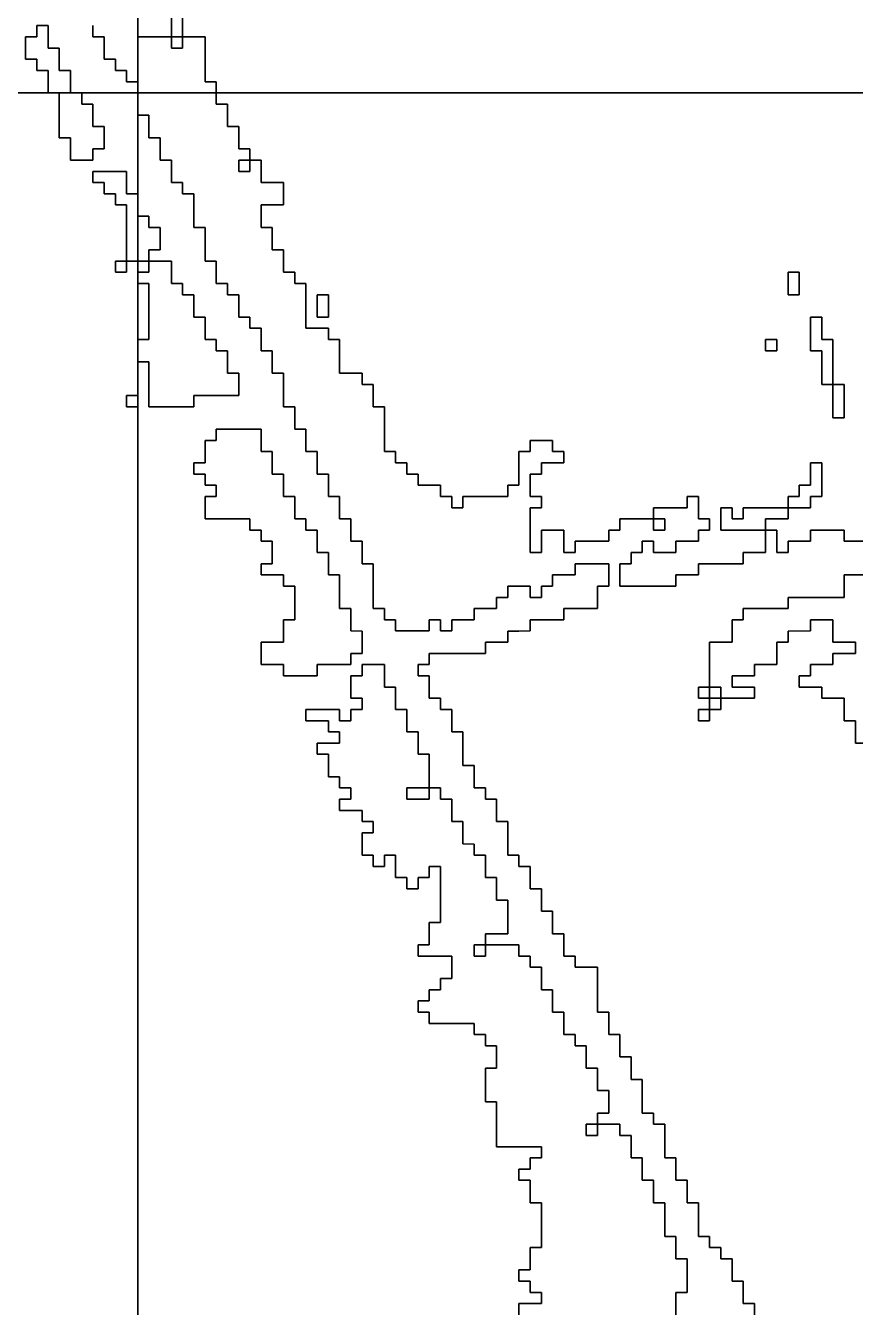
# Model space of a CAD drawing. Header units: metres. Extents: x 553506 to 563855, y 142925 to 150243.
# Drawn here: x 554980 to 555128, y 145783.3 to 146012 of the extents above; entities that cross this region are included whole.
import ezdxf

# ---------------------------------------------------------------- set-up
doc = ezdxf.new("R2010")
doc.units = ezdxf.units.M
doc.layers.add('C-FLOOD_ZONE_3', color=150, linetype='Continuous')

msp = doc.modelspace()

# ---------------------------------------------------------------- linework, layer by layer
at = {"layer": 'C-FLOOD_ZONE_3'}
for points in [[(555006.001, 146013.999), (555006, 146010), (555000, 146009.999), (555000, 146085.999)], [(554999.999, 146013.999), (554999.9994, 146009.9994), (555000, 146002.001), (554998.001, 146002.001), (554998.0006, 146004.0006), (554996.001, 146004.001), (554996.0006, 146006.0006), (554994.001, 146006.001), (554994.001, 146008), (554994.0006, 146010.0006), (554992.001, 146010.001), (554992.001, 146012)], [(555141.999, 146000), (555116.001, 146000), (555106.001, 146000), (555104, 146000), (555102.001, 146000), (555100, 146000), (555097.999, 146000), (555096.001, 146000), (555075.999, 146000), (555074.001, 146000), (555053.999, 146000), (555028.001, 146000), (555023.999, 146000), (555023.999, 146000), (555013.999, 146000), (555013.999, 146001.999), (555011.9994, 146001.9994), (555011.999, 146009.999), (555008, 146010), (555007.999, 146013.999)], [(554992.001, 146012), (554992.001, 146010.001), (554994.0006, 146010.0006), (554994.001, 146008), (554994.001, 146006.001), (554996.0006, 146006.0006), (554996.001, 146004.001), (554998.0006, 146004.0006), (554998.001, 146002.001), (555000, 146002.001), (555000, 146000.0005), (554998, 146000), (554995.999, 146000), (554992, 146000), (554990, 146000), (554987.999, 146000), (554987.999, 146002), (554987.999, 146003.999), (554985.9994, 146003.9994), (554985.999, 146006), (554985.999, 146007.999), (554983.9994, 146007.9994), (554983.999, 146010), (554983.999, 146011.999), (554982.001, 146011.999), (554982.0006, 146009.9994), (554980.001, 146009.999), (554980.001, 146006.001), (554982.0006, 146006.0006), (554982.001, 146004.001), (554984.0006, 146004.0006), (554984.001, 146000.0007), (554980.001, 146000), (554833.999, 146000)], [(554833.999, 146000), (554980.001, 146000), (554986.001, 146000), (554986.001, 145992.001), (554988.0006, 145992.0006), (554988.001, 145988.001), (554991.999, 145988.001), (554991.9994, 145990.0006), (554993.999, 145990.001), (554993.999, 145993.999), (554991.9994, 145993.9994), (554991.999, 145996), (554991.999, 145997.999), (554989.9994, 145997.9994), (554989.9997, 145999.9997), (554992, 146000), (554995.999, 146000), (554998, 146000), (555000, 146000), (555000, 145996), (555000, 145994.001), (555000, 145991.999), (555000, 145986.001), (555000, 145983.999), (554999.9997, 145981.9997), (554997.9994, 145981.9994), (554997.999, 145984), (554997.999, 145985.999), (554996, 145985.999), (554992.001, 145985.999), (554992.001, 145984.001), (554994.0006, 145984.0006), (554994.001, 145982.001), (554996.0006, 145982.0006), (554996.001, 145980.001), (554998.0006, 145980.0006), (554998, 145970), (555000, 145970.001), (554999.9993, 145945.999), (554998.001, 145945.999), (554998.001, 145944.001), (554999.9995, 145944.001), (555000, 145942.001), (555000, 145940.001), (555000, 145938), (555000, 145936.001), (555000, 145934), (555000, 145797.999), (555000, 145746.001)], [(555110.001, 145782.001), (555110.0006, 145784.0006), (555108.001, 145784.001), (555108.001, 145786), (555108.0006, 145788.0006), (555106.001, 145788.001), (555106.001, 145790), (555106.0006, 145792.0006), (555104.001, 145792.001), (555104.0006, 145794.0006), (555102.001, 145794.001), (555102.0006, 145796.0006), (555100.001, 145796.001), (555100.001, 145798), (555100.001, 145800), (555100.0006, 145802.0006), (555098.001, 145802.001), (555098.0006, 145806.0006), (555096.001, 145806.001), (555096.0006, 145810.0006), (555094.001, 145810.001), (555094.001, 145812), (555094.0006, 145816.0006), (555092.001, 145816.001), (555092.0006, 145818.0006), (555090.001, 145818.001), (555090.001, 145820), (555090.001, 145822), (555090.0006, 145824.0006), (555088.001, 145824.001), (555088.001, 145826), (555088.0006, 145828.0006), (555086.001, 145828.001), (555086.001, 145830), (555086.0006, 145832.0006), (555084.001, 145832.001), (555084.0006, 145836.0006), (555082.001, 145836.001), (555082.001, 145838), (555082.001, 145840), (555082.0006, 145844.0006), (555080, 145844.001), (555078.001, 145844.001), (555078.0006, 145846.0006), (555076.001, 145846.001), (555076.001, 145848), (555076.0006, 145850.0006), (555074.001, 145850.001), (555074.001, 145852), (555074.0006, 145854.0006), (555072.001, 145854.001), (555072.001, 145856), (555072.0006, 145858.0006), (555070.001, 145858.001), (555070.001, 145860), (555070.0006, 145862.0006), (555068.001, 145862.001), (555068.0006, 145864.0006), (555066.001, 145864.001), (555066.001, 145866), (555066.001, 145868), (555066.0006, 145870.0006), (555064.001, 145870.001), (555064.001, 145872), (555064.0006, 145874.0006), (555062.001, 145874.001), (555062.0006, 145876.0006), (555060.001, 145876.001), (555060.001, 145878), (555060.0006, 145880.0006), (555058.001, 145880.001), (555058.001, 145882), (555058.001, 145884), (555058.0006, 145886.0006), (555056.001, 145886.001), (555056.001, 145888), (555056.0006, 145890.0006), (555054.001, 145890.001), (555054.0006, 145892.0006), (555052.001, 145892.001), (555052.001, 145894), (555052.0006, 145896.0006), (555050.001, 145896.001), (555050.001, 145897.999), (555052.0006, 145897.9994), (555052.001, 145899.999), (555058, 145899.999), (555062.0006, 145899.9994), (555062.001, 145901.999), (555066.0006, 145901.9994), (555066.001, 145903.999), (555068, 145903.999), (555070.0006, 145903.9994), (555070.001, 145905.999), (555074, 145905.999), (555076.0006, 145905.9994), (555076.001, 145907.999), (555078, 145907.999), (555080, 145907.999), (555082.0006, 145907.9994), (555082.001, 145910), (555082.001, 145911.999), (555084.0006, 145911.9994), (555084.0006, 145916.0006), (555077.9994, 145916.0006), (555077.999, 145914.001), (555073.9994, 145914.0006), (555073.999, 145912.001), (555071.9994, 145912.0006), (555071.999, 145910.001), (555070.001, 145910.001), (555070.0006, 145912.0006), (555065.9994, 145912.0006), (555065.999, 145910.001), (555063.9994, 145910.0006), (555063.999, 145908.001), (555059.9994, 145908.0006), (555059.999, 145906.001), (555058, 145906.001), (555055.9994, 145906.0006), (555055.999, 145904.001), (555054.001, 145904.001), (555054.0006, 145906.0006), (555051.9994, 145906.0006), (555051.999, 145904.001), (555050, 145904.001), (555046.001, 145904.001), (555046.0006, 145906.0006), (555044.001, 145906.001), (555044.0006, 145908.0006), (555042.001, 145908.001), (555042.001, 145912), (555042.001, 145914), (555042.0006, 145916.0006), (555040.001, 145916.001), (555040.001, 145918), (555040.0006, 145920.0006), (555038.001, 145920.001), (555038.001, 145922), (555038.0006, 145924.0006), (555036.001, 145924.001), (555036.001, 145926), (555036.0006, 145928.0006), (555034.001, 145928.001), (555034.001, 145930), (555034.0006, 145932.0006), (555032.001, 145932.001), (555032.001, 145934), (555032.0006, 145936.0006), (555030.001, 145936.001), (555030.001, 145938), (555030.0006, 145940.0006), (555028.001, 145940.001), (555028.001, 145942), (555028.0006, 145944.0006), (555026.001, 145944.001), (555026.001, 145946), (555026.0006, 145950.0006), (555024.001, 145950.001), (555024.001, 145952), (555024.0006, 145954.0006), (555022.001, 145954.001), (555022.001, 145956), (555022.0006, 145958.0006), (555020.001, 145958.001), (555020.0006, 145960.0006), (555018.001, 145960.001), (555018.001, 145962), (555018.0006, 145964.0006), (555016.001, 145964.001), (555016.0006, 145966.0006), (555014.001, 145966.001), (555014.001, 145968), (555014.0006, 145970.0006), (555012.001, 145970.001), (555012.001, 145972), (555012.001, 145974), (555012.0006, 145976.0006), (555010.001, 145976.001), (555010.001, 145980), (555010.0006, 145982.0006), (555008.001, 145982.001), (555008.0006, 145984.0006), (555006.001, 145984.001), (555006.0006, 145988.0006), (555004.001, 145988.001), (555004.0006, 145992.0006), (555002.001, 145992.001), (555002.001, 145994), (555002.0006, 145996.0006), (555000.001, 145996.001), (555000.001, 146000), (555013.999, 146000), (555013.9994, 145997.9994), (555015.999, 145997.999), (555015.9994, 145993.9994), (555017.999, 145993.999), (555017.9994, 145989.9994), (555019.999, 145989.999), (555020, 145988), (555021.999, 145987.999), (555021.9994, 145983.9994), (555025.999, 145983.999), (555025.999, 145980.001), (555021.9994, 145980.0006), (555021.9994, 145975.9994), (555023.999, 145975.999), (555023.9994, 145971.9994), (555025.999, 145971.999), (555025.9994, 145967.9994), (555027.999, 145967.999), (555027.9994, 145965.9994), (555029.999, 145965.999), (555029.9994, 145957.9994), (555033.999, 145957.999), (555033.9994, 145955.9994), (555035.999, 145955.999), (555035.9994, 145949.9994), (555039.999, 145949.999), (555039.9994, 145947.9994), (555041.999, 145947.999), (555041.9994, 145943.9994), (555043.999, 145943.999), (555043.9994, 145935.9994), (555045.999, 145935.999), (555045.9994, 145933.9994), (555047.999, 145933.999), (555047.9994, 145931.9994), (555049.999, 145931.999), (555049.9994, 145929.9994), (555053.999, 145929.999), (555053.9994, 145927.9994), (555055.999, 145927.999), (555055.9994, 145925.9994), (555058.0006, 145925.9994), (555058.001, 145927.999), (555066.0006, 145927.9994), (555066.001, 145929.999), (555068.0006, 145929.9994), (555068.001, 145935.999), (555070.0006, 145935.9994), (555070.001, 145937.999), (555073.999, 145937.999), (555073.9994, 145935.9994), (555075.999, 145935.999), (555075.999, 145934.001), (555071.9994, 145934.0006), (555071.999, 145932.001), (555069.9994, 145932.0006), (555069.9994, 145927.9994), (555071.999, 145927.999), (555071.999, 145926.001), (555069.9994, 145926.0006), (555069.9994, 145917.9994), (555072.0006, 145917.9994), (555072.001, 145921.999), (555075.999, 145921.999), (555075.9994, 145917.9994), (555078.0006, 145917.9994), (555078.001, 145919.999), (555084.0006, 145919.9994), (555084.001, 145921.999), (555086.0006, 145921.9994), (555086.001, 145923.999), (555092, 145924), (555092.001, 145925.999), (555098.0006, 145925.9994), (555098.001, 145927.999), (555099.999, 145927.999), (555099.9994, 145923.9994), (555101.999, 145923.999), (555101.999, 145922.001), (555099.9994, 145922.0006), (555099.999, 145920.001), (555095.9994, 145920.0006), (555095.999, 145918.001), (555094, 145918.001), (555092.001, 145918.001), (555092.0006, 145920.0006), (555089.9994, 145920.0006), (555089.999, 145918.001), (555087.9994, 145918.0006), (555087.999, 145916.001), (555085.9994, 145916.0006), (555085.9994, 145911.9994), (555088, 145911.999), (555092, 145911.999), (555096.0006, 145911.9994), (555096.001, 145913.999), (555100.0006, 145913.9994), (555100.001, 145915.999), (555108.0006, 145915.9994), (555108.001, 145917.999), (555110, 145917.999), (555112.0006, 145917.9994), (555112, 145922), (555113.999, 145921.999), (555113.999, 145920), (555113.9994, 145917.9994), (555116.0006, 145917.9994), (555116.001, 145919.999), (555118, 145919.999), (555120.0006, 145919.9994), (555120.001, 145921.999), (555122, 145921.999), (555125.999, 145921.999), (555125.9994, 145919.9994), (555133.999, 145919.999)], [(555133.999, 145919.999), (555125.9994, 145919.9994), (555125.999, 145921.999), (555122, 145921.999), (555120.001, 145921.999), (555120.0006, 145919.9994), (555118, 145919.999), (555116.001, 145919.999), (555116.0006, 145917.9994), (555113.9994, 145917.9994), (555113.999, 145920), (555113.999, 145921.999), (555112, 145922), (555112.0006, 145917.9994), (555110, 145917.999), (555108.001, 145917.999), (555108.001, 145917.999), (555108.0006, 145915.9994), (555100.001, 145915.999), (555100.0006, 145913.9994), (555096.001, 145913.999), (555096.0006, 145911.9994), (555092, 145911.999), (555088, 145911.999), (555085.9994, 145911.9994), (555085.9994, 145916.0006), (555087.999, 145916.001), (555087.9994, 145918.0006), (555089.999, 145918.001), (555089.9994, 145920.0006), (555092.0006, 145920.0006), (555092.001, 145918.001), (555094, 145918.001), (555095.999, 145918.001), (555095.9994, 145920.0006), (555099.999, 145920.001), (555099.9994, 145922.0006), (555101.999, 145922.001), (555101.999, 145923.999), (555099.9994, 145923.9994), (555099.999, 145927.999), (555098.001, 145927.999), (555098.0006, 145925.9994), (555092.001, 145925.999), (555092, 145924), (555086.001, 145923.999), (555086.0006, 145921.9994), (555084.001, 145921.999), (555084.0006, 145919.9994), (555078.001, 145919.999), (555078.0006, 145917.9994), (555075.9994, 145917.9994), (555075.999, 145921.999), (555072.001, 145921.999), (555072.0006, 145917.9994), (555069.9994, 145917.9994), (555069.9994, 145926.0006), (555071.999, 145926.001), (555071.999, 145927.999), (555069.9994, 145927.9994), (555069.9994, 145932.0006), (555071.999, 145932.001), (555071.9994, 145934.0006), (555075.999, 145934.001), (555075.999, 145935.999), (555073.9994, 145935.9994), (555073.999, 145937.999), (555070.001, 145937.999), (555070.0006, 145935.9994), (555068.001, 145935.999), (555068.0006, 145929.9994), (555066.001, 145929.999), (555066.0006, 145927.9994), (555058.001, 145927.999), (555058.0006, 145925.9994), (555055.9994, 145925.9994), (555055.999, 145927.999), (555053.9994, 145927.9994), (555053.999, 145929.999), (555049.9994, 145929.9994), (555049.999, 145931.999), (555047.9994, 145931.9994), (555047.999, 145933.999), (555045.9994, 145933.9994), (555045.999, 145935.999), (555043.9994, 145935.9994), (555043.999, 145943.999), (555041.9994, 145943.9994), (555041.999, 145947.999), (555039.9994, 145947.9994), (555039.999, 145949.999), (555035.9994, 145949.9994), (555035.999, 145955.999), (555033.9994, 145955.9994), (555033.999, 145957.999), (555029.9994, 145957.9994), (555029.999, 145965.999), (555027.9994, 145965.9994), (555027.999, 145967.999), (555025.9994, 145967.9994), (555025.999, 145971.999), (555023.9994, 145971.9994), (555023.999, 145975.999), (555021.9994, 145975.9994), (555021.9994, 145980.0006), (555025.999, 145980.001), (555025.999, 145983.999), (555021.9994, 145983.9994), (555021.999, 145987.999), (555020, 145988), (555019.999, 145989.999), (555017.9994, 145989.9994), (555017.999, 145993.999), (555015.9994, 145993.9994), (555015.999, 145997.999), (555013.9994, 145997.9994), (555013.999, 146000), (555023.999, 146000), (555028.001, 146000), (555053.999, 146000), (555074.001, 146000), (555075.999, 146000), (555096.001, 146000), (555097.999, 146000), (555100, 146000), (555102.001, 146000), (555104, 146000), (555106.001, 146000), (555116.001, 146000), (555141.999, 146000)], [(555000, 145746.001), (555000, 145797.999), (555000, 145934), (555000, 145936.001), (555000, 145938), (555000, 145940.001), (555000, 145942.001), (555000.0005, 145952.001), (555002.0006, 145952.0006), (555002.001, 145944.001), (555006, 145944.001), (555009.999, 145944.001), (555009.9994, 145946.0006), (555014, 145946.001), (555016, 145946.001), (555017.999, 145946.001), (555017.999, 145949.999), (555015.9994, 145949.9994), (555015.999, 145952), (555015.999, 145953.999), (555013.9994, 145953.9994), (555013.999, 145955.999), (555011.9994, 145955.9994), (555011.999, 145958), (555011.999, 145959.999), (555009.9994, 145959.9994), (555009.999, 145962), (555009.999, 145963.999), (555007.9994, 145963.9994), (555007.999, 145965.999), (555005.9994, 145965.9994), (555005.999, 145968), (555005.999, 145969.999), (555004, 145969.999), (555002, 145970), (555001.9994, 145972.0006), (555003.999, 145972.001), (555003.999, 145974), (555003.999, 145975.999), (555001.9994, 145975.9994), (555001.999, 145977.999), (555000, 145977.999), (555000, 145979.999), (555000, 145982), (555000, 145983.999), (555000, 145986.001), (555000, 145991.999), (555000, 145994.001), (555000.0003, 145996.0003), (555002.0006, 145996.0006), (555002.001, 145994), (555002.001, 145992.001), (555004.0006, 145992.0006), (555004.001, 145988.001), (555006.0006, 145988.0006), (555006.001, 145984.001), (555008.0006, 145984.0006), (555008.001, 145982.001), (555010.0006, 145982.0006), (555010.001, 145980), (555010.001, 145976.001), (555012.0006, 145976.0006), (555012.001, 145974), (555012.001, 145972), (555012.001, 145970.001), (555014.0006, 145970.0006), (555014.001, 145968), (555014.001, 145966.001), (555016.0006, 145966.0006), (555016.001, 145964.001), (555018.0006, 145964.0006), (555018.001, 145962), (555018.001, 145960.001), (555020.0006, 145960.0006), (555020.001, 145958.001), (555022.0006, 145958.0006), (555022.001, 145956), (555022.001, 145954.001), (555024.0006, 145954.0006), (555024.001, 145952), (555024.001, 145950.001), (555026.0006, 145950.0006), (555026.001, 145946), (555026.001, 145944.001), (555028.0006, 145944.0006), (555028.001, 145942), (555028.001, 145940.001), (555030.0006, 145940.0006), (555030.001, 145938), (555030.001, 145936.001), (555032.0006, 145936.0006), (555032.001, 145934), (555032.001, 145932.001), (555034.0006, 145932.0006), (555034.001, 145930), (555034.001, 145928.001), (555036.0006, 145928.0006), (555036.001, 145926), (555036.001, 145924.001), (555038.0006, 145924.0006), (555038.001, 145922), (555038.001, 145920.001), (555040.0006, 145920.0006), (555040.001, 145918), (555040.001, 145916.001), (555042.0006, 145916.0006), (555042.001, 145914), (555042.001, 145912), (555042.001, 145908.001), (555044.0006, 145908.0006), (555044.001, 145906.001), (555046.0006, 145906.0006), (555046.001, 145904.001), (555050, 145904.001), (555051.999, 145904.001), (555051.9994, 145906.0006), (555054.0006, 145906.0006), (555054.001, 145904.001), (555055.999, 145904.001), (555055.9994, 145906.0006), (555058, 145906.001), (555059.999, 145906.001), (555059.9994, 145908.0006), (555063.999, 145908.001), (555063.9994, 145910.0006), (555065.999, 145910.001), (555065.9994, 145912.0006), (555070.0006, 145912.0006), (555070.001, 145910.001), (555071.999, 145910.001), (555071.9994, 145912.0006), (555073.999, 145912.001), (555073.9994, 145914.0006), (555077.999, 145914.001), (555077.9994, 145916.0006), (555084.0006, 145916.0006), (555084.0006, 145911.9994), (555082.001, 145911.999), (555082.001, 145910), (555082.0006, 145907.9994), (555080, 145907.999), (555078, 145907.999), (555076.001, 145907.999), (555076.0006, 145905.9994), (555074, 145905.999), (555070.001, 145905.999), (555070.0006, 145903.9994), (555068, 145903.999), (555066.001, 145903.999), (555066.0006, 145901.9994), (555062.001, 145901.999), (555062.0006, 145899.9994), (555058, 145899.999), (555052.001, 145899.999), (555052.0006, 145897.9994), (555050.001, 145897.999), (555050.001, 145896.001), (555052.0006, 145896.0006), (555052.001, 145894), (555052.001, 145892.001), (555054.0006, 145892.0006), (555054.001, 145890.001), (555056.0006, 145890.0006), (555056.001, 145888), (555056.001, 145886.001), (555058.0006, 145886.0006), (555058.001, 145884), (555058.001, 145882), (555058.001, 145880.001), (555060.0006, 145880.0006), (555060.001, 145878), (555060.001, 145876.001), (555062.0006, 145876.0006), (555062.001, 145874.001), (555064.0006, 145874.0006), (555064.001, 145872), (555064.001, 145870.001), (555066.0006, 145870.0006), (555066.001, 145868), (555066.001, 145866), (555066.001, 145864.001), (555068.0006, 145864.0006), (555068.001, 145862.001), (555070.0006, 145862.0006), (555070.001, 145860), (555070.001, 145858.001), (555072.0006, 145858.0006), (555072.001, 145856), (555072.001, 145854.001), (555074.0006, 145854.0006), (555074.001, 145852), (555074.001, 145850.001), (555076.0006, 145850.0006), (555076.001, 145848), (555076.001, 145846.001), (555078.0006, 145846.0006), (555078.001, 145844.001), (555080, 145844.001), (555082.0006, 145844.0006), (555082.001, 145840), (555082.001, 145838), (555082.001, 145836.001), (555084.0006, 145836.0006), (555084.001, 145832.001), (555086.0006, 145832.0006), (555086.001, 145830), (555086.001, 145828.001), (555088.0006, 145828.0006), (555088.001, 145826), (555088.001, 145824.001), (555090.0006, 145824.0006), (555090.001, 145822), (555090.001, 145820), (555090.001, 145818.001), (555092.0006, 145818.0006), (555092.001, 145816.001), (555094.0006, 145816.0006), (555094.001, 145812), (555094.001, 145810.001), (555096.0006, 145810.0006), (555096.001, 145806.001), (555098.0006, 145806.0006), (555098.001, 145802.001), (555100.0006, 145802.0006), (555100.001, 145800), (555100.001, 145798), (555100.001, 145796.001), (555102.0006, 145796.0006), (555102.001, 145794.001), (555104.0006, 145794.0006), (555104.001, 145792.001), (555106.0006, 145792.0006), (555106.001, 145790), (555106.001, 145788.001), (555108.0006, 145788.0006), (555108.001, 145786), (555108.001, 145784.001), (555110.0006, 145784.0006), (555110.001, 145782.001)], [(555131.999, 145914.001), (555125.9994, 145914.0006), (555125.999, 145910.001), (555115.9994, 145910.0006), (555115.999, 145908.001), (555107.9994, 145908.0006), (555107.999, 145906.001), (555105.9994, 145906.0006), (555105.999, 145902.001), (555101.9994, 145902.0006), (555102, 145894), (555099.9994, 145894.0006), (555099.9994, 145891.9994), (555102, 145892), (555102, 145890), (555104.0006, 145889.9994), (555104, 145892), (555110.0006, 145891.9994), (555110.0006, 145894.0006), (555106.001, 145894.001), (555106.001, 145895.999), (555110.0006, 145895.9994), (555110.001, 145897.999), (555114.0006, 145897.9994), (555114.001, 145901.999), (555116.0006, 145901.9994), (555116.001, 145903.999), (555120.0006, 145903.9994), (555120.001, 145905.999), (555123.999, 145905.999), (555123.9994, 145901.9994), (555127.999, 145901.999), (555127.999, 145900.001), (555123.9994, 145900.0006), (555123.999, 145898.001), (555119.9994, 145898.0006), (555119.999, 145896.001), (555117.9994, 145896.0006), (555117.9994, 145893.9994), (555121.999, 145893.999), (555121.9994, 145891.9994), (555125.999, 145891.999), (555125.9994, 145887.9994), (555127.999, 145887.999), (555127.9994, 145883.9994), (555129.999, 145883.999)], [(555129.999, 145883.999), (555127.9994, 145883.9994), (555127.999, 145887.999), (555125.9994, 145887.9994), (555125.999, 145891.999), (555121.9994, 145891.9994), (555121.999, 145893.999), (555117.9994, 145893.9994), (555117.9994, 145896.0006), (555119.999, 145896.001), (555119.9994, 145898.0006), (555123.999, 145898.001), (555123.9994, 145900.0006), (555127.999, 145900.001), (555127.999, 145901.999), (555123.9994, 145901.9994), (555123.999, 145905.999), (555120.001, 145905.999), (555120.0006, 145903.9994), (555116.001, 145903.999), (555116.0006, 145901.9994), (555114.001, 145901.999), (555114.0006, 145897.9994), (555110.001, 145897.999), (555110.0006, 145895.9994), (555106.001, 145895.999), (555106.001, 145894.001), (555110.0006, 145894.0006), (555110.0006, 145891.9994), (555104, 145892), (555103.999, 145893.999), (555102, 145894), (555101.9994, 145902.0006), (555105.999, 145902.001), (555105.9994, 145906.0006), (555107.999, 145906.001), (555107.9994, 145908.0006), (555115.999, 145908.001), (555115.9994, 145910.0006), (555125.999, 145910.001), (555125.9994, 145914.0006), (555131.999, 145914.001)], [(555068.0006, 145781.9994), (555068.001, 145783.999), (555072.0006, 145783.9994), (555072.0006, 145786.0006), (555070.001, 145786.001), (555070.0006, 145788.0006), (555068.001, 145788.001), (555068.001, 145789.999), (555070.0006, 145789.9994), (555070.001, 145793.999), (555072.0006, 145793.9994), (555072.0006, 145802.0006), (555070.001, 145802.001), (555070.0006, 145806.0006), (555068.001, 145806.001), (555068.001, 145807.999), (555070.0006, 145807.9994), (555070.001, 145809.999), (555072.0006, 145809.9994), (555072.0006, 145812.0006), (555064.001, 145812.001), (555064.0006, 145820.0006), (555062.001, 145820.001), (555062.001, 145825.999), (555064.0006, 145825.9994), (555064.0006, 145830.0006), (555062.001, 145830.001), (555062.0006, 145832.0006), (555060.001, 145832.001), (555060.0006, 145834.0006), (555052.001, 145834.001), (555052.0006, 145836.0006), (555050.001, 145836.001), (555050.001, 145837.999), (555052.0006, 145837.9994), (555052.001, 145839.999), (555054.0006, 145839.9994), (555054.001, 145841.999), (555056.0006, 145841.9994), (555056.0006, 145846.0006), (555050.001, 145846.001), (555050.001, 145847.999), (555052.0006, 145847.9994), (555052.001, 145851.999), (555054.0006, 145851.9994), (555054.0006, 145862.0006), (555051.9994, 145862.0006), (555051.999, 145860.001), (555049.9994, 145860.0006), (555049.999, 145858.001), (555048.001, 145858.001), (555048.0006, 145860.0006), (555046.001, 145860.001), (555046.0006, 145864.0006), (555043.9994, 145864.0006), (555043.999, 145862.001), (555042.001, 145862.001), (555042.0006, 145864.0006), (555040.001, 145864.001), (555040.001, 145867.999), (555042.0006, 145867.9994), (555042.0006, 145870.0006), (555040.001, 145870.001), (555040.0006, 145872.0006), (555036.001, 145872.001), (555036.001, 145873.999), (555038.0006, 145873.9994), (555038.0006, 145876.0006), (555036.001, 145876.001), (555036.0006, 145878.0006), (555034.001, 145878.001), (555034.0006, 145882.0006), (555032.001, 145882.001), (555032.001, 145883.999), (555036.0006, 145883.9994), (555036.0006, 145886.0006), (555034.001, 145886.001), (555034.0006, 145888.0006), (555030.001, 145888.001), (555030.001, 145889.999), (555035.999, 145889.999), (555035.9994, 145887.9994), (555038.0006, 145887.9994), (555038.001, 145889.999), (555040.0006, 145889.9994), (555040.0006, 145892.0006), (555038.001, 145892.001), (555038.001, 145895.999), (555040.0006, 145895.9994), (555040.001, 145897.999), (555042, 145897.999), (555043.999, 145897.999), (555043.999, 145896), (555043.9994, 145893.9994), (555045.999, 145893.999), (555045.999, 145892), (555045.9994, 145889.9994), (555047.999, 145889.999), (555047.999, 145888), (555047.9994, 145885.9994), (555049.999, 145885.999), (555049.999, 145884), (555049.9994, 145881.9994), (555051.999, 145881.999), (555051.999, 145880), (555052, 145876), (555053.999, 145875.999), (555053.9994, 145873.9994), (555055.999, 145873.999), (555055.999, 145872), (555055.9994, 145869.9994), (555057.999, 145869.999), (555057.999, 145868), (555057.9994, 145865.9994), (555059.999, 145865.999), (555059.9994, 145863.9994), (555061.999, 145863.999), (555061.999, 145862), (555061.9994, 145859.9994), (555063.999, 145859.999), (555063.999, 145858), (555063.9994, 145855.9994), (555065.999, 145855.999), (555065.999, 145854), (555065.999, 145854), (555065.999, 145850.001), (555064, 145850.001), (555061.9994, 145850.0006), (555062, 145848), (555064, 145847.999), (555067.999, 145847.999), (555067.9994, 145845.9994), (555069.999, 145845.999), (555069.9994, 145843.9994), (555071.999, 145843.999), (555071.999, 145842), (555071.9994, 145839.9994), (555073.999, 145839.999), (555073.999, 145838), (555073.9994, 145835.9994), (555075.999, 145835.999), (555075.999, 145834), (555075.9994, 145831.9994), (555077.999, 145831.999), (555077.9994, 145829.9994), (555079.999, 145829.999), (555079.999, 145828), (555079.9994, 145825.9994), (555081.999, 145825.999), (555081.999, 145824), (555081.9994, 145821.9994), (555083.999, 145821.999), (555083.999, 145820), (555083.999, 145818.001), (555081.9994, 145818.0006), (555082, 145816), (555085.999, 145815.999), (555085.9994, 145813.9994), (555087.999, 145813.999), (555087.999, 145812), (555087.9994, 145809.9994), (555089.999, 145809.999), (555089.999, 145808), (555089.9994, 145805.9994), (555091.999, 145805.999), (555091.999, 145804), (555091.9994, 145801.9994), (555093.999, 145801.999), (555093.999, 145800), (555093.999, 145798), (555093.9994, 145795.9994), (555095.999, 145795.999), (555095.999, 145794), (555095.9994, 145791.9994), (555097.999, 145791.999), (555097.999, 145790), (555097.999, 145786.001), (555095.9994, 145786.0006), (555095.999, 145784), (555095.999, 145782.001)], [(555095.999, 145782.001), (555095.999, 145784), (555095.9994, 145786.0006), (555097.999, 145786.001), (555097.999, 145790), (555097.999, 145791.999), (555095.9994, 145791.9994), (555095.999, 145794), (555095.999, 145795.999), (555093.9994, 145795.9994), (555093.999, 145798), (555093.999, 145800), (555093.999, 145801.999), (555091.9994, 145801.9994), (555091.999, 145804), (555091.999, 145805.999), (555089.9994, 145805.9994), (555089.999, 145808), (555089.999, 145809.999), (555087.9994, 145809.9994), (555087.999, 145812), (555087.999, 145813.999), (555085.9994, 145813.9994), (555085.999, 145815.999), (555082, 145816), (555081.9994, 145818.0006), (555083.999, 145818.001), (555083.999, 145820), (555083.999, 145821.999), (555081.9994, 145821.9994), (555081.999, 145824), (555081.999, 145825.999), (555079.9994, 145825.9994), (555079.999, 145828), (555079.999, 145829.999), (555077.9994, 145829.9994), (555077.999, 145831.999), (555075.9994, 145831.9994), (555075.999, 145834), (555075.999, 145835.999), (555073.9994, 145835.9994), (555073.999, 145838), (555073.999, 145839.999), (555071.9994, 145839.9994), (555071.999, 145842), (555071.999, 145843.999), (555069.9994, 145843.9994), (555069.999, 145845.999), (555067.9994, 145845.9994), (555067.999, 145847.999), (555064, 145847.999), (555062, 145848), (555061.9994, 145850.0006), (555064, 145850.001), (555065.999, 145850.001), (555065.999, 145854), (555065.999, 145855.999), (555063.9994, 145855.9994), (555063.999, 145858), (555063.999, 145859.999), (555061.9994, 145859.9994), (555061.999, 145862), (555061.999, 145863.999), (555059.9994, 145863.9994), (555059.999, 145865.999), (555057.9994, 145865.9994), (555057.999, 145868), (555057.999, 145869.999), (555055.9994, 145869.9994), (555055.999, 145872), (555055.999, 145873.999), (555053.9994, 145873.9994), (555053.999, 145875.999), (555052, 145876), (555051.999, 145880), (555051.999, 145881.999), (555049.9994, 145881.9994), (555049.999, 145884), (555049.999, 145885.999), (555047.9994, 145885.9994), (555047.999, 145888), (555047.999, 145889.999), (555045.9994, 145889.9994), (555045.999, 145892), (555045.999, 145893.999), (555043.9994, 145893.9994), (555043.999, 145896), (555043.999, 145897.999), (555042, 145897.999), (555040.001, 145897.999), (555040.0006, 145895.9994), (555038.001, 145895.999), (555038.001, 145892.001), (555040.0006, 145892.0006), (555040.0006, 145889.9994), (555038.001, 145889.999), (555038.0006, 145887.9994), (555035.9994, 145887.9994), (555035.999, 145889.999), (555030.001, 145889.999), (555030.001, 145888.001), (555034.0006, 145888.0006), (555034.001, 145886.001), (555036.0006, 145886.0006), (555036.0006, 145883.9994), (555032.001, 145883.999), (555032.001, 145882.001), (555034.0006, 145882.0006), (555034.001, 145878.001), (555036.0006, 145878.0006), (555036.001, 145876.001), (555038.0006, 145876.0006), (555038.0006, 145873.9994), (555036.001, 145873.999), (555036.001, 145872.001), (555040.0006, 145872.0006), (555040.001, 145870.001), (555042.0006, 145870.0006), (555042.0006, 145867.9994), (555040.001, 145867.999), (555040.001, 145864.001), (555042.0006, 145864.0006), (555042.001, 145862.001), (555043.999, 145862.001), (555043.9994, 145864.0006), (555046.0006, 145864.0006), (555046.001, 145860.001), (555048.0006, 145860.0006), (555048.001, 145858.001), (555049.999, 145858.001), (555049.9994, 145860.0006), (555051.999, 145860.001), (555051.9994, 145862.0006), (555054.0006, 145862.0006), (555054.0006, 145851.9994), (555052.001, 145851.999), (555052.0006, 145847.9994), (555050.001, 145847.999), (555050.001, 145846.001), (555056.0006, 145846.0006), (555056.0006, 145841.9994), (555054.001, 145841.999), (555054.0006, 145839.9994), (555052.001, 145839.999), (555052.0006, 145837.9994), (555050.001, 145837.999), (555050.001, 145836.001), (555052.0006, 145836.0006), (555052.001, 145834.001), (555060.0006, 145834.0006), (555060.001, 145832.001), (555062.0006, 145832.0006), (555062.001, 145830.001), (555064.0006, 145830.0006), (555064.0006, 145825.9994), (555062.001, 145825.999), (555062.001, 145820.001), (555064.0006, 145820.0006), (555064.001, 145812.001), (555072.0006, 145812.0006), (555072.0006, 145809.9994), (555070.001, 145809.999), (555070.0006, 145807.9994), (555068.001, 145807.999), (555068.001, 145806.001), (555070.0006, 145806.0006), (555070.001, 145802.001), (555072.0006, 145802.0006), (555072.0006, 145793.9994), (555070.001, 145793.999), (555070.0006, 145789.9994), (555068.001, 145789.999), (555068.001, 145788.001), (555070.0006, 145788.0006), (555070.001, 145786.001), (555072.0006, 145786.0006), (555072.0006, 145783.9994), (555068.001, 145783.999), (555068.0006, 145781.9994)]]:
    msp.add_lwpolyline(points, dxfattribs=at)
for points in [[(555006, 146010), (555006.001, 146013.999), (555007.999, 146013.999), (555008, 146010), (555006, 146010)], [(554987.999, 146002), (554987.999, 146000), (554986.0006, 146000.0006), (554984.001, 146000.001), (554984.0006, 146004.0006), (554982.001, 146004.001), (554982.0006, 146006.0006), (554980.001, 146006.001), (554980.001, 146009.999), (554982.0006, 146009.9994), (554982.001, 146011.999), (554983.999, 146011.999), (554983.999, 146010), (554983.9994, 146007.9994), (554985.999, 146007.999), (554985.999, 146006), (554985.9994, 146003.9994), (554987.999, 146003.999), (554987.999, 146002)], [(555013.999, 146000), (555000.001, 146000), (555000.0006, 146002.0006), (555000, 146009.999), (555006, 146010), (555005.9994, 146007.9994), (555008.0006, 146007.9994), (555008, 146010), (555011.999, 146009.999), (555011.9994, 146001.9994), (555013.999, 146001.999), (555013.999, 146000)], [(555008, 146010), (555008.0006, 146007.9994), (555005.9994, 146007.9994), (555006, 146010), (555008, 146010)], [(554988.001, 145988.001), (554988.0006, 145992.0006), (554986.001, 145992.001), (554986.001, 146000), (554987.9994, 145999.9994), (554989.999, 145999.999), (554989.9994, 145997.9994), (554991.999, 145997.999), (554991.999, 145996), (554991.9994, 145993.9994), (554993.999, 145993.999), (554993.999, 145990.001), (554991.9994, 145990.0006), (554991.999, 145988.001), (554988.001, 145988.001)], [(555017.9994, 145988.0006), (555017.9994, 145985.9994), (555020.0006, 145985.9994), (555020, 145988), (555017.9994, 145988.0006)], [(555017.9994, 145988.0006), (555020, 145988), (555020.0006, 145985.9994), (555017.9994, 145985.9994), (555017.9994, 145988.0006)], [(554994.0006, 145984.0006), (554992.001, 145984.001), (554992.001, 145985.999), (554996, 145985.999), (554997.999, 145985.999), (554997.999, 145984), (554997.9994, 145981.9994), (554999.999, 145981.999), (554999.999, 145980), (554999.9994, 145977.9994), (555000, 145970.001), (554998, 145970), (554998.0006, 145980.0006), (554996.001, 145980.001), (554996.0006, 145982.0006), (554994.001, 145982.001), (554994.0006, 145984.0006)], [(555000, 145970.001), (555000, 145977.999), (555001.999, 145977.999), (555001.9994, 145975.9994), (555003.999, 145975.999), (555003.999, 145974), (555003.999, 145972.001), (555001.9994, 145972.0006), (555002, 145970), (555000, 145970.001)], [(554996.001, 145969.999), (554996.001, 145968.001), (554997.999, 145968.001), (554998, 145970), (554996.001, 145969.999)], [(554996.001, 145968.001), (554996.001, 145969.999), (554998, 145970), (554997.999, 145968.001), (554996.001, 145968.001)], [(555002, 145970), (555002.0006, 145967.9994), (555000.0007, 145967.999), (555000, 145970.001), (555002, 145970)], [(555009.999, 145962), (555009.9994, 145959.9994), (555011.999, 145959.999), (555011.999, 145958), (555011.9994, 145955.9994), (555013.999, 145955.999), (555013.9994, 145953.9994), (555015.999, 145953.999), (555015.999, 145952), (555015.9994, 145949.9994), (555017.999, 145949.999), (555017.999, 145946.001), (555016, 145946.001), (555014, 145946.001), (555009.9994, 145946.0006), (555009.999, 145944.001), (555006, 145944.001), (555002.001, 145944.001), (555002.0006, 145952.0006), (555000.001, 145952.001), (555000.001, 145955.999), (555002.0006, 145955.9994), (555002.0006, 145966.0006), (555000.001, 145966.001), (555000.001, 145967.999), (555002.0006, 145967.9994), (555002, 145970), (555004, 145969.999), (555005.999, 145969.999), (555005.999, 145968), (555005.9994, 145965.9994), (555007.999, 145965.999), (555007.9994, 145963.9994), (555009.999, 145963.999), (555009.999, 145962)], [(555116.001, 145964.001), (555116.001, 145967.999), (555117.999, 145967.999), (555117.999, 145964.001), (555116.001, 145964.001)], [(555116.001, 145964.001), (555117.999, 145964.001), (555117.999, 145967.999), (555116.001, 145967.999), (555116.001, 145964.001)], [(555002.0006, 145966.0006), (555002.0006, 145955.9994), (555000.0007, 145955.999), (555000.0006, 145966.001), (555002.0006, 145966.0006)], [(555032.001, 145963.999), (555033.999, 145963.999), (555033.999, 145960.001), (555032.001, 145960.001), (555032.001, 145963.999)], [(555033.999, 145960.001), (555033.999, 145963.999), (555032.001, 145963.999), (555032.001, 145960.001), (555033.999, 145960.001)], [(555120.001, 145956), (555120.001, 145958), (555120.001, 145959.999), (555121.999, 145959.999), (555121.9994, 145955.9994), (555123.999, 145955.999), (555124, 145948), (555122.001, 145948.001), (555122.001, 145950), (555122.0006, 145954.0006), (555120.001, 145954.001), (555120.001, 145956)], [(555122.001, 145948.001), (555124, 145948), (555123.999, 145955.999), (555121.9994, 145955.9994), (555121.999, 145959.999), (555120.001, 145959.999), (555120.001, 145958), (555120.001, 145956), (555120.001, 145954.001), (555122.0006, 145954.0006), (555122.001, 145950), (555122.001, 145948.001)], [(555112.001, 145954.001), (555112.001, 145955.999), (555113.999, 145955.999), (555113.999, 145954.001), (555112.001, 145954.001)], [(555113.999, 145955.999), (555112.001, 145955.999), (555112.001, 145954.001), (555113.999, 145954.001), (555113.999, 145955.999)], [(555125.999, 145947.999), (555125.999, 145942.001), (555124.001, 145942.001), (555124.001, 145944), (555124.001, 145946), (555124, 145948), (555125.999, 145947.999)], [(555124.001, 145946), (555124.001, 145944), (555124.001, 145942.001), (555125.999, 145942.001), (555125.999, 145947.999), (555124, 145948), (555124.001, 145946)], [(554998.001, 145944.001), (554998.001, 145945.999), (554999.999, 145945.999), (554999.999, 145944.001), (554998.001, 145944.001)], [(555037.999, 145906), (555037.9994, 145903.9994), (555039.999, 145903.999), (555039.999, 145902), (555039.999, 145900.001), (555037.9994, 145900.0006), (555037.999, 145898.001), (555031.9994, 145898.0006), (555031.999, 145896.001), (555026.001, 145896.001), (555026.0006, 145898.0006), (555022.001, 145898.001), (555022.001, 145901.999), (555026.0006, 145901.9994), (555026.001, 145905.999), (555028.0006, 145905.9994), (555028.0006, 145912.0006), (555026.001, 145912.001), (555026.0006, 145914.0006), (555022.001, 145914.001), (555022.001, 145915.999), (555024.0006, 145915.9994), (555024.0006, 145920.0006), (555022.001, 145920.001), (555022.0006, 145922.0006), (555020.001, 145922.001), (555020.0006, 145924.0006), (555016, 145924.001), (555014, 145924.001), (555012.001, 145924.001), (555012.001, 145927.999), (555014.0006, 145927.9994), (555014.0006, 145930.0006), (555012.001, 145930.001), (555012.0006, 145932.0006), (555010.001, 145932.001), (555010.001, 145933.999), (555012.0006, 145933.9994), (555012.001, 145936), (555012.001, 145937.999), (555014.0006, 145937.9994), (555014.001, 145939.999), (555016, 145939.999), (555018, 145939.999), (555021.999, 145939.999), (555021.999, 145938), (555021.9994, 145935.9994), (555023.999, 145935.999), (555023.999, 145934), (555023.9994, 145931.9994), (555025.999, 145931.999), (555025.999, 145930), (555025.9994, 145927.9994), (555027.999, 145927.999), (555027.999, 145926), (555027.9994, 145923.9994), (555029.999, 145923.999), (555029.9994, 145921.9994), (555031.999, 145921.999), (555031.999, 145920), (555031.9994, 145917.9994), (555033.999, 145917.999), (555033.999, 145916), (555033.9994, 145913.9994), (555035.999, 145913.999), (555035.999, 145912), (555035.999, 145910), (555035.9994, 145907.9994), (555037.999, 145907.999), (555037.999, 145906)], [(555022.0006, 145922.0006), (555022.001, 145920.001), (555024.0006, 145920.0006), (555024.0006, 145915.9994), (555022.001, 145915.999), (555022.001, 145914.001), (555026.0006, 145914.0006), (555026.001, 145912.001), (555028.0006, 145912.0006), (555028.0006, 145905.9994), (555026.001, 145905.999), (555026.0006, 145901.9994), (555022.001, 145901.999), (555022.001, 145898.001), (555026.0006, 145898.0006), (555026.001, 145896.001), (555031.999, 145896.001), (555031.9994, 145898.0006), (555037.999, 145898.001), (555037.9994, 145900.0006), (555039.999, 145900.001), (555039.999, 145902), (555039.999, 145903.999), (555037.9994, 145903.9994), (555037.999, 145906), (555037.999, 145907.999), (555035.9994, 145907.9994), (555035.999, 145910), (555035.999, 145912), (555035.999, 145913.999), (555033.9994, 145913.9994), (555033.999, 145916), (555033.999, 145917.999), (555031.9994, 145917.9994), (555031.999, 145920), (555031.999, 145921.999), (555029.9994, 145921.9994), (555029.999, 145923.999), (555027.9994, 145923.9994), (555027.999, 145926), (555027.999, 145927.999), (555025.9994, 145927.9994), (555025.999, 145930), (555025.999, 145931.999), (555023.9994, 145931.9994), (555023.999, 145934), (555023.999, 145935.999), (555021.9994, 145935.9994), (555021.999, 145938), (555021.999, 145939.999), (555018, 145939.999), (555016, 145939.999), (555014.001, 145939.999), (555014.0006, 145937.9994), (555012.001, 145937.999), (555012.001, 145936), (555012.0006, 145933.9994), (555010.001, 145933.999), (555010.001, 145932.001), (555012.0006, 145932.0006), (555012.001, 145930.001), (555014.0006, 145930.0006), (555014.0006, 145927.9994), (555012.001, 145927.999), (555012.001, 145924.001), (555014, 145924.001), (555016, 145924.001), (555020.0006, 145924.0006), (555020.001, 145922.001), (555022.0006, 145922.0006)], [(555121.999, 145933.999), (555121.999, 145930), (555121.999, 145928.001), (555119.9994, 145928.0006), (555119.999, 145926.001), (555116, 145926), (555116.001, 145927.999), (555118.0006, 145927.9994), (555118.001, 145929.999), (555120.0006, 145929.9994), (555120.001, 145933.999), (555121.999, 145933.999)], [(555119.999, 145926.001), (555119.9994, 145928.0006), (555121.999, 145928.001), (555121.999, 145930), (555121.999, 145933.999), (555120.001, 145933.999), (555120.0006, 145929.9994), (555118.001, 145929.999), (555118.0006, 145927.9994), (555116.001, 145927.999), (555116, 145926), (555119.999, 145926.001)], [(555116, 145926), (555115.999, 145924.001), (555114, 145924.001), (555111.9994, 145924.0006), (555112, 145922), (555104.001, 145922.001), (555104.001, 145925.999), (555105.999, 145925.999), (555105.9994, 145923.9994), (555108.0006, 145923.9994), (555108.001, 145925.999), (555116, 145926)], [(555111.9994, 145924.0006), (555114, 145924.001), (555115.999, 145924.001), (555116, 145926), (555108.001, 145925.999), (555108.0006, 145923.9994), (555105.9994, 145923.9994), (555105.999, 145925.999), (555104.001, 145925.999), (555104.001, 145922.001), (555112, 145922), (555111.9994, 145924.0006)], [(555091.9994, 145921.9994), (555094.0006, 145921.9994), (555094.0006, 145924.0006), (555092, 145924), (555091.9994, 145921.9994)], [(555094.0006, 145924.0006), (555094.0006, 145921.9994), (555091.9994, 145921.9994), (555092, 145924), (555094.0006, 145924.0006)], [(555102, 145894), (555102, 145892), (555099.9994, 145891.9994), (555099.9994, 145894.0006), (555102, 145894)], [(555102, 145894), (555103.999, 145893.999), (555104, 145892), (555102, 145892), (555102, 145894)], [(555104.0006, 145889.9994), (555102, 145890), (555102, 145892), (555104, 145892), (555104.0006, 145889.9994)], [(555099.9994, 145890.0006), (555099.9994, 145887.9994), (555102.0006, 145887.9994), (555102, 145890), (555099.9994, 145890.0006)], [(555102, 145890), (555102.0006, 145887.9994), (555099.9994, 145887.9994), (555099.9994, 145890.0006), (555102, 145890)], [(555047.9994, 145876.0006), (555047.9994, 145873.9994), (555052.0006, 145873.9994), (555052, 145876), (555047.9994, 145876.0006)], [(555052, 145876), (555052.0006, 145873.9994), (555047.9994, 145873.9994), (555047.9994, 145876.0006), (555052, 145876)], [(555059.9994, 145848.0006), (555059.9994, 145845.9994), (555062.0006, 145845.9994), (555062, 145848), (555059.9994, 145848.0006)], [(555062, 145848), (555062.0006, 145845.9994), (555059.9994, 145845.9994), (555059.9994, 145848.0006), (555062, 145848)], [(555079.9994, 145816.0006), (555079.9994, 145813.9994), (555082.0006, 145813.9994), (555082, 145816), (555079.9994, 145816.0006)], [(555082, 145816), (555082.0006, 145813.9994), (555079.9994, 145813.9994), (555079.9994, 145816.0006), (555082, 145816)]]:
    msp.add_lwpolyline(points, close=True, dxfattribs=at)

doc.saveas('drawing.dxf')
